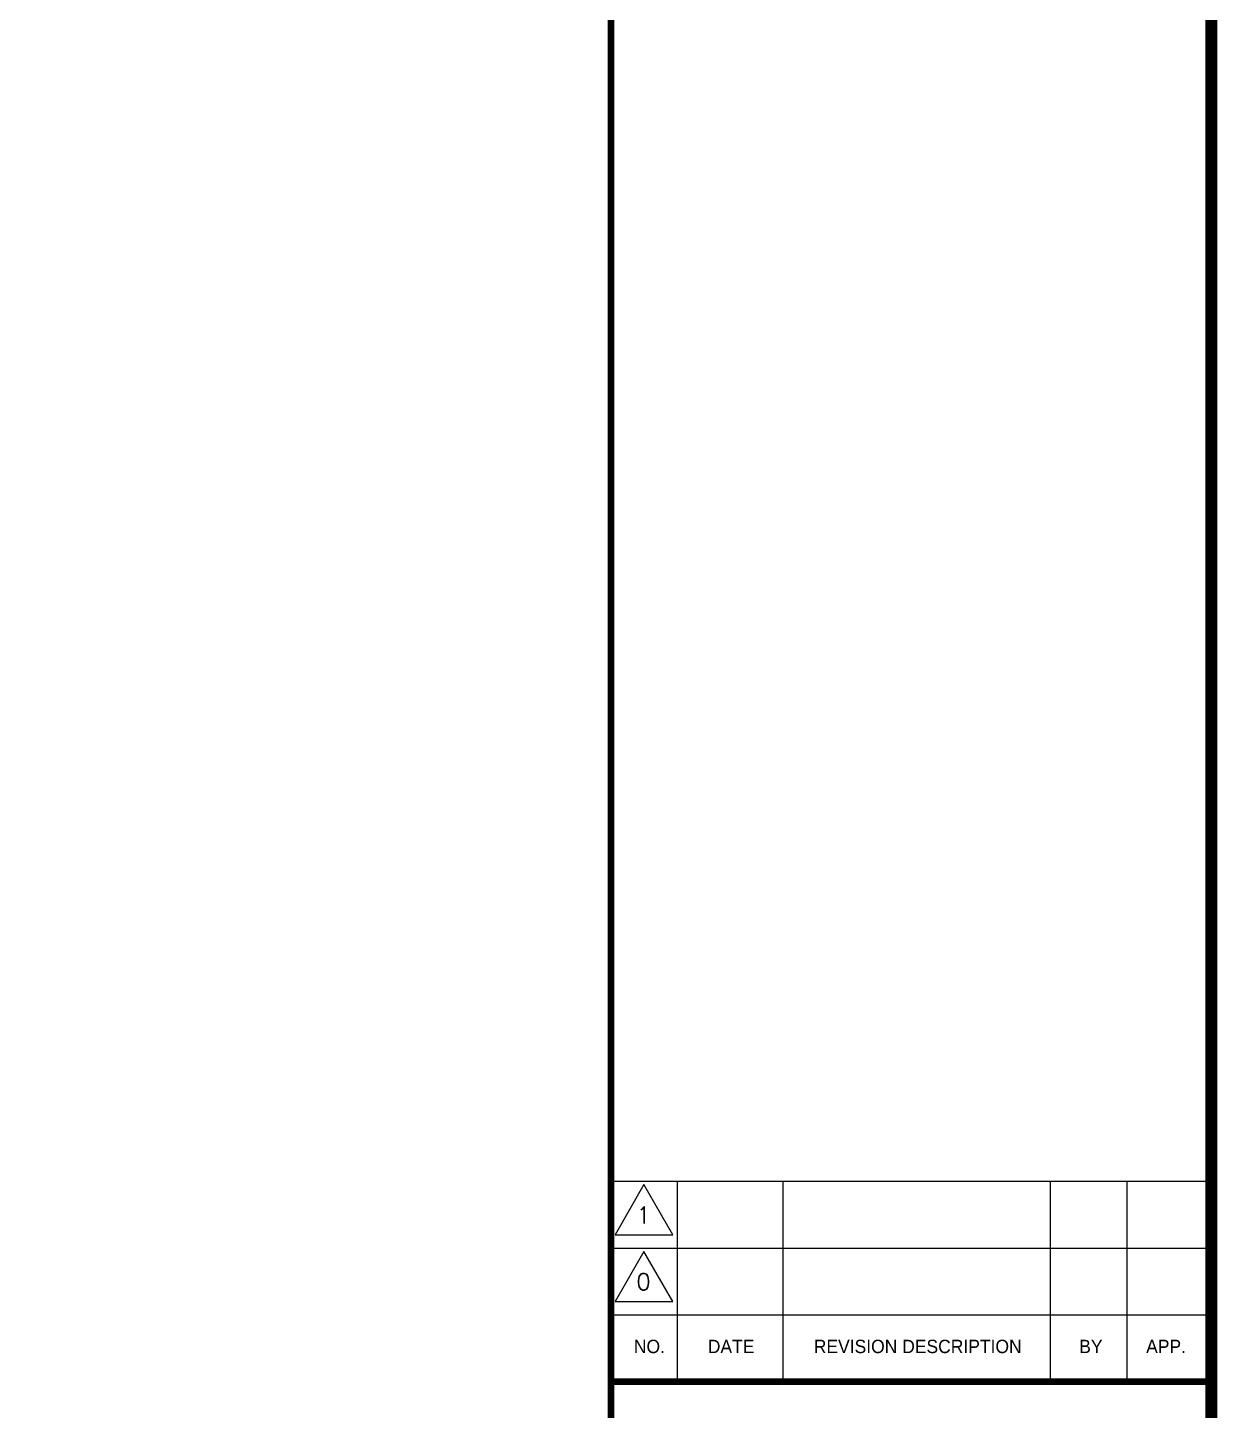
# Model space of a CAD drawing. Header units: millimetres. Extents: x 83956 to 461956, y 36707 to 125807.
# Drawn here: x 383751 to 397139, y 49615 to 65176 of the extents above; entities that cross this region are included whole.
import ezdxf
from ezdxf.enums import TextEntityAlignment as Align

# ---------------------------------------------------------------- set-up
doc = ezdxf.new("R2010")
doc.units = ezdxf.units.MM
doc.header["$LTSCALE"] = 100
doc.header["$MEASUREMENT"] = 0
doc.layers.get('0').update_dxf_attribs({"linetype": 'CONTINUOUS'})
doc.layers.add('FORM', color=8, linetype='CONTINUOUS')
doc.styles.add('GHS', font='romans.shx', dxfattribs={"bigfont": 'ghs.shx'})
doc.styles.add('TITLE', font='Gulim.ttf')

# ---------------------------------------------------------------- blocks, each defined once
blk = doc.blocks.new('PMC-FORMV')
at = {"layer": 'FORM'}
for p, q in [((36236, 10324), (40740, 10324)), ((36738, 8820), (36738, 10324)), ((37531, 8820), (37531, 10324)), ((39537, 8820), (39537, 10324)), ((40113, 8820), (40113, 10324)), ((36236, 9823), (40740, 9823)), ((36236, 9322), (40740, 9322))]:
    blk.add_line(p, q, dxfattribs=at)
at = {"layer": 'FORM', "const_width": 90.2}
blk.add_lwpolyline([(1544, 975), (1544, 28725), (40744, 28725), (40744, 975)], close=True, dxfattribs=at)
at = {"layer": 'FORM', "const_width": 50.1}
for points in [[(36240, 975), (36240, 28725)], [(36236, 8820), (40740, 8820)]]:
    blk.add_lwpolyline(points, dxfattribs=at)
at = {"layer": 'FORM'}
for points in [[(36487, 10299), (36270, 9923), (36704, 9923)], [(36487, 9798), (36270, 9422), (36704, 9422)]]:
    blk.add_lwpolyline(points, close=True, dxfattribs=at)
for s, height, style, p in [('1', 125, 'GHS', (36484, 10071)), ('0', 125, 'GHS', (36484, 9570)), ('NO.', 100.3, 'TITLE', (36528, 9085)), ('DATE', 100.3, 'TITLE', (37141, 9085)), ('REVISION DESCRIPTION', 100.27, 'TITLE', (38541, 9085)), ('BY', 100.3, 'TITLE', (39840, 9085)), ('APP.', 100.3, 'TITLE', (40404, 9085))]:
    blk.add_text(s, height=height, dxfattribs=dict(at, style=style)).set_placement(p, align=Align.MIDDLE)

msp = doc.modelspace()

# ---------------------------------------------------------------- linework, layer by layer
msp.add_lwpolyline([(338272, 79795), (390316, 79795), (390316, 38170), (338272, 38170)], close=True)

# ---------------------------------------------------------------- block references
at = {"layer": 'FORM', "xscale": 1.5, "yscale": 1.5, "zscale": 1.5}
msp.add_blockref('PMC-FORMV', (335956, 36707), dxfattribs=at)

doc.saveas('drawing.dxf')
